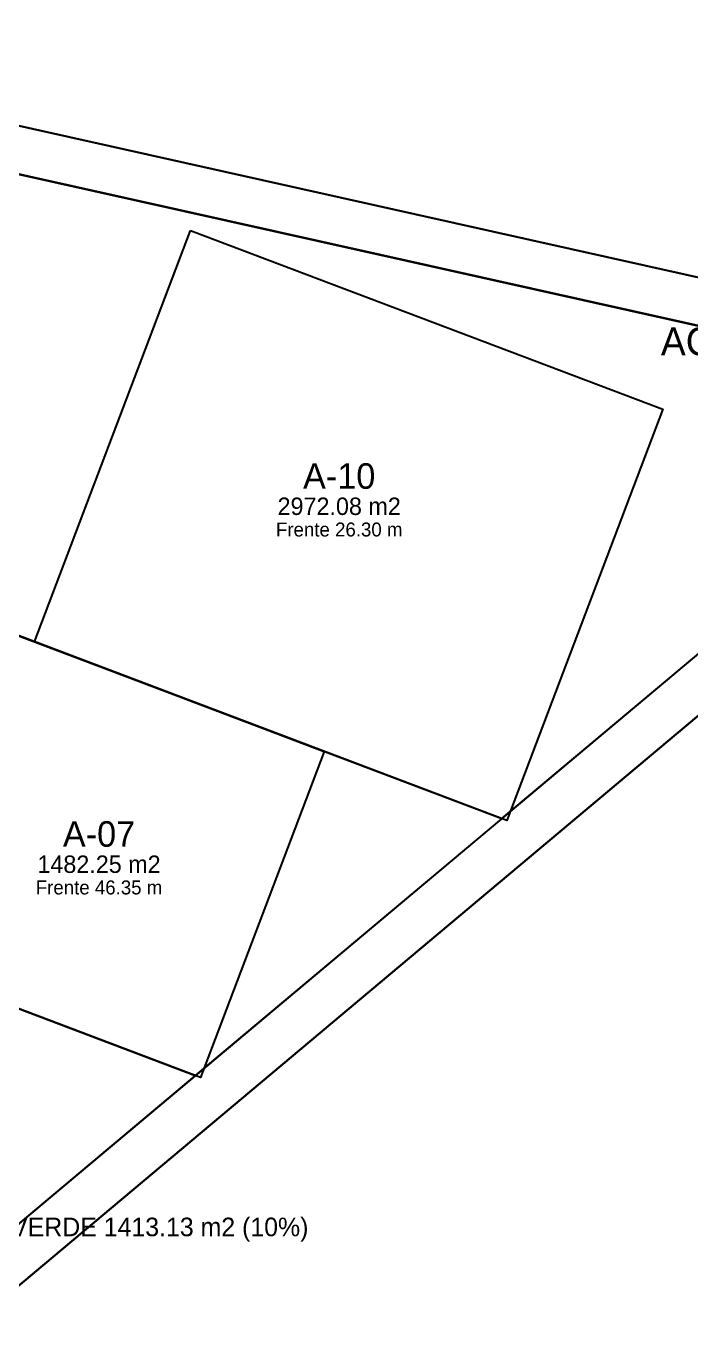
# Model space of a CAD drawing. Header units: metres. Extents: x 357856 to 358234, y 2285113 to 2285465.
# Drawn here: x 357980.7 to 358037.8, y 2285176.3 to 2285289.1 of the extents above; entities that cross this region are included whole.
import ezdxf
from ezdxf.enums import TextEntityAlignment as Align

# ---------------------------------------------------------------- set-up
doc = ezdxf.new("R2010")
doc.units = ezdxf.units.M
for name, color, linetype in [('ACCESO', 1, 'Continuous'), ('BODEGA-HUELLA', 30, 'Continuous'), ('DONACION-AREA-VERDE', 3, 'Continuous'), ('LOTES', 2, 'Continuous'), ('POLIGONO', 5, 'Continuous'), ('TEXTO', 7, 'Continuous')]:
    doc.layers.add(name, color=color, linetype=linetype)

msp = doc.modelspace()

# ---------------------------------------------------------------- linework, layer by layer
at = {"layer": 'BODEGA-HUELLA'}
for points in [[(357994.79, 2285271.51), (358035.4, 2285256.12), (358021.99, 2285220.74), (357981.38, 2285236.12), (357994.79, 2285271.51)], [(357979.21, 2285236.95), (358006.28, 2285226.69), (357995.65, 2285198.64), (357968.58, 2285208.89), (357979.21, 2285236.95)]]:
    msp.add_lwpolyline(points, close=True, dxfattribs=at)
at = {"layer": 'DONACION-AREA-VERDE'}
for points in [[(358060.31, 2285262.57), (357941.63, 2285289.07)], [(357940.74, 2285285.1), (358059.09, 2285258.67)], [(358060.71, 2285253.77), (357908.27, 2285125.85)], [(357910.51, 2285122.42), (358063.94, 2285251.16)]]:
    msp.add_lwpolyline(points, dxfattribs=at)
at = {"layer": 'LOTES'}
for points in [[(358059.1, 2285258.7), (357976.16, 2285277.22)], [(357978.64, 2285237.16), (358021.54, 2285220.91), (358021.54, 2285220.91), (358021.54, 2285220.91), (358021.54, 2285220.91), (358021.54, 2285220.91), (358021.55, 2285220.91), (358021.55, 2285220.91), (358021.55, 2285220.91), (358021.55, 2285220.91), (358021.55, 2285220.91), (358021.56, 2285220.91), (358021.56, 2285220.91), (358047.85, 2285242.97)], [(357947.43, 2285216.91), (357995.2, 2285198.81), (357995.2, 2285198.8), (357995.2, 2285198.8), (357995.21, 2285198.8), (357995.21, 2285198.8), (357995.21, 2285198.8), (357995.21, 2285198.8), (357995.21, 2285198.8), (357995.21, 2285198.81), (357995.21, 2285198.81), (357995.21, 2285198.81), (357995.21, 2285198.81), (358021.54, 2285220.89), (358021.54, 2285220.89), (358021.54, 2285220.89), (358021.54, 2285220.89), (358021.54, 2285220.9), (358021.54, 2285220.9), (358021.54, 2285220.9), (358021.54, 2285220.9), (358021.54, 2285220.9), (358021.54, 2285220.9), (358021.54, 2285220.9), (358021.54, 2285220.9), (358021.54, 2285220.9), (358021.54, 2285220.9), (358021.54, 2285220.91), (358021.54, 2285220.91), (358021.54, 2285220.91), (358021.54, 2285220.91), (358021.53, 2285220.91), (358021.53, 2285220.91), (358021.53, 2285220.91), (358021.53, 2285220.91), (357978.63, 2285237.17)], [(357968.87, 2285176.71), (357995.2, 2285198.79), (357995.2, 2285198.79), (357995.2, 2285198.79), (357995.2, 2285198.79), (357995.2, 2285198.8), (357995.2, 2285198.8), (357995.2, 2285198.8), (357995.2, 2285198.8), (357995.2, 2285198.8), (357995.2, 2285198.8), (357995.2, 2285198.8), (357995.2, 2285198.8), (357995.2, 2285198.8), (357995.2, 2285198.8), (357995.2, 2285198.8), (357995.2, 2285198.81), (357995.2, 2285198.81), (357995.2, 2285198.81), (357995.19, 2285198.81), (357995.19, 2285198.81), (357995.19, 2285198.81), (357995.19, 2285198.81), (357947.43, 2285216.91)]]:
    msp.add_lwpolyline(points, dxfattribs=at)
at = {"layer": 'POLIGONO'}
msp.add_lwpolyline([(357879.27, 2285124.57), (357941.62, 2285289.07), (358060.31, 2285262.57), (358062.26, 2285261.77), (358063.93, 2285260.34), (358065.12, 2285258.56), (358065.64, 2285256.29), (358065.51, 2285254.15), (358063.95, 2285251.17), (357910.51, 2285122.42), (357905.46, 2285119.92), (357901.33, 2285119.68), (357879.27, 2285124.57)], close=True, dxfattribs=at)

# ---------------------------------------------------------------- texts
at = {"layer": 'ACCESO'}
msp.add_text('ACCESO MACROLOTE B', height=2.4, dxfattribs=at).set_placement((358054.13, 2285261.96), align=Align.MIDDLE_CENTER)
at = {"layer": 'DONACION-AREA-VERDE'}
msp.add_text('DONACION AREA VERDE 1413.13 m2 (10%)', height=1.6, dxfattribs=at).set_placement((357982.87, 2285185.79), align=Align.MIDDLE_CENTER)
at = {"layer": 'TEXTO'}
for s, height, p in [('A-10', 2.2, (358007.57, 2285250.38)), ('2972.08 m2', 1.5, (358007.57, 2285247.78)), ('Frente 26.30 m', 1.2, (358007.57, 2285245.78)), ('A-07', 2.2, (357986.92, 2285219.59)), ('1482.25 m2', 1.5, (357986.92, 2285216.99)), ('Frente 46.35 m', 1.2, (357986.92, 2285214.99))]:
    msp.add_text(s, height=height, dxfattribs=at).set_placement(p, align=Align.MIDDLE_CENTER)

doc.saveas('drawing.dxf')
